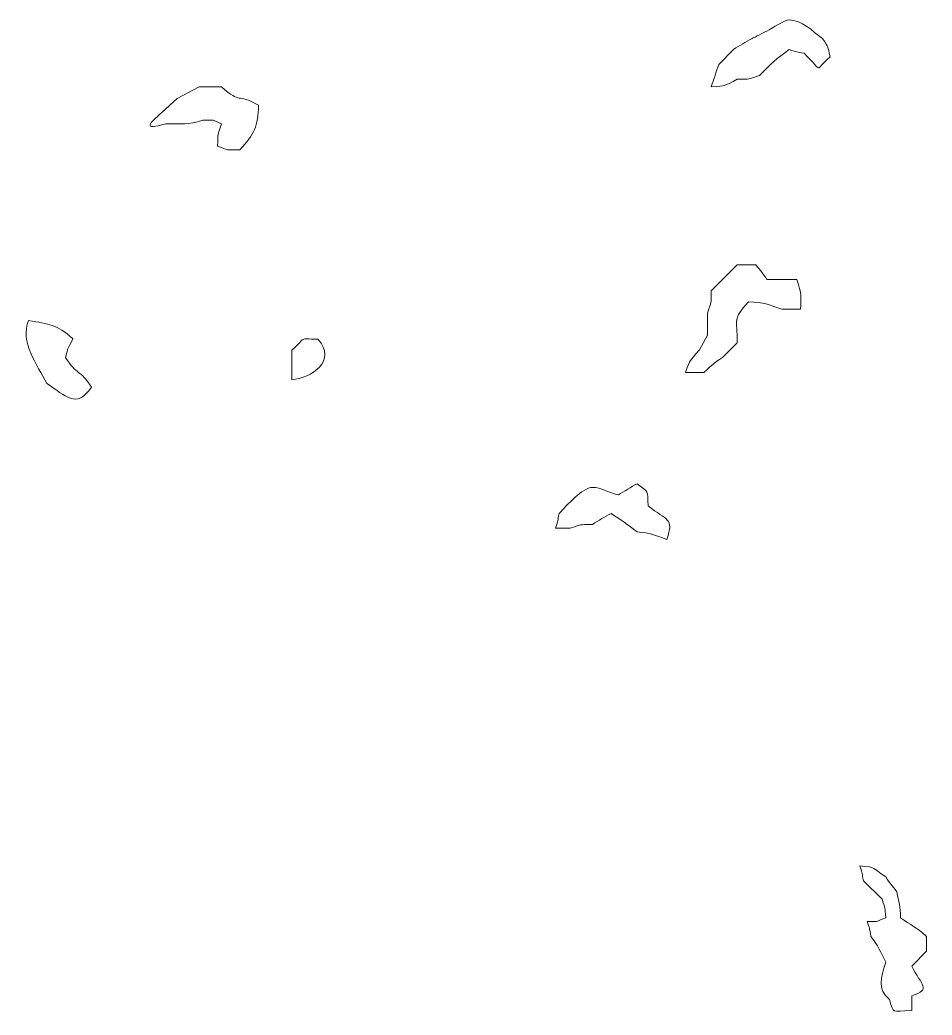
# Model space of a CAD drawing. Header units: millimetres. Extents: x -1760 to -1105, y 422 to 906.
# Drawn here: x -1229.28 to -1194.87, y 445.3 to 482.85 of the extents above; entities that cross this region are included whole.
import ezdxf

# ---------------------------------------------------------------- set-up
doc = ezdxf.new("R2010")
doc.units = ezdxf.units.MM
doc.header["$MEASUREMENT"] = 0
doc.layers.add('layer 1', color=7, linetype='Continuous')

msp = doc.modelspace()

# ---------------------------------------------------------------- linework, layer by layer
at = {"layer": 'layer 1', "color": 225, "lineweight": 0}
for points, knots in [([(-1198.9985, 482.1498), (-1198.7502, 481.7287), (-1198.816, 481.912), (-1198.7184, 481.4499), (-1198.7184, 481.4499), (-1199.3748, 480.923), (-1198.9064, 480.8321), (-1199.6986, 481.5897), (-1199.6986, 481.5897), (-1199.9993, 481.6529), (-1199.9394, 481.624), (-1200.2586, 481.7296), (-1200.2586, 481.7296), (-1200.7448, 481.4014), (-1200.9397, 481.1886), (-1201.3787, 480.7496), (-1201.3787, 480.7496), (-1201.8731, 480.5894), (-1201.6683, 480.6215), (-1202.2187, 480.6097), (-1202.2187, 480.6097), (-1202.6815, 480.3721), (-1202.6445, 480.3416), (-1203.1988, 480.3296), (-1203.1988, 480.3296), (-1203.1018, 480.6101), (-1203.0158, 480.8893), (-1202.9187, 481.1696), (-1202.9187, 481.1696), (-1202.9187, 481.1696), (-1202.3589, 481.7294), (-1202.3589, 481.7294), (-1202.3589, 481.7294), (-1202.1059, 481.8988), (-1201.9199, 482.0101), (-1201.6588, 482.1496), (-1201.6588, 482.1496), (-1201.5731, 482.1865), (-1201.1886, 482.387), (-1201.0989, 482.4295), (-1201.0989, 482.4295), (-1200.9092, 482.5313), (-1200.4287, 482.8495), (-1200.259, 482.8495), (-1200.259, 482.8495), (-1199.7658, 482.8495), (-1199.4141, 482.4302), (-1198.9989, 482.1496), (-1198.9989, 482.1496), (-1198.9989, 482.1496), (-1198.9985, 482.1498), (-1198.9985, 482.1498)], [0, 0, 0, 0, 0.0714286, 0.0714286, 0.0714286, 0.0714286, 0.1428571, 0.1428571, 0.1428571, 0.1428571, 0.2142857, 0.2142857, 0.2142857, 0.2142857, 0.2857143, 0.2857143, 0.2857143, 0.2857143, 0.3571429, 0.3571429, 0.3571429, 0.3571429, 0.4285714, 0.4285714, 0.4285714, 0.4285714, 0.5, 0.5, 0.5, 0.5, 0.5714286, 0.5714286, 0.5714286, 0.5714286, 0.6428571, 0.6428571, 0.6428571, 0.6428571, 0.7142857, 0.7142857, 0.7142857, 0.7142857, 0.7857143, 0.7857143, 0.7857143, 0.7857143, 0.8571429, 0.8571429, 0.8571429, 0.8571429, 1, 1, 1, 1]), ([(-1221.6797, 480.3291), (-1220.902, 479.6283), (-1221.1334, 480.1218), (-1220.2795, 479.6292), (-1220.2795, 479.6292), (-1220.2966, 478.8388), (-1220.4427, 478.5305), (-1220.9794, 477.9491), (-1220.9794, 477.9491), (-1221.555, 477.9491), (-1221.3405, 477.9031), (-1221.8194, 478.0891), (-1221.8194, 478.0891), (-1221.8077, 478.6396), (-1221.8397, 478.4345), (-1221.6795, 478.9291), (-1221.6795, 478.9291), (-1222.1265, 479.1064), (-1221.813, 479.0568), (-1222.3794, 479.069), (-1222.3794, 479.069), (-1222.983, 478.8734), (-1223.1194, 478.9291), (-1223.7796, 478.9291), (-1223.7796, 478.9291), (-1224.6804, 478.6564), (-1224.4038, 478.963), (-1223.9195, 479.3491), (-1223.9195, 479.3491), (-1223.9195, 479.3491), (-1223.3464, 479.8832), (-1223.3464, 479.8832), (-1223.3464, 479.8832), (-1223.3464, 479.8832), (-1222.5196, 480.3289), (-1222.5196, 480.3289), (-1222.5196, 480.3289), (-1222.5196, 480.3289), (-1221.6797, 480.3289), (-1221.6797, 480.3289), (-1221.6797, 480.3289), (-1221.6797, 480.3289), (-1221.6797, 480.3291), (-1221.6797, 480.3291)], [0, 0, 0, 0, 0.0833333, 0.0833333, 0.0833333, 0.0833333, 0.1666667, 0.1666667, 0.1666667, 0.1666667, 0.25, 0.25, 0.25, 0.25, 0.3333333, 0.3333333, 0.3333333, 0.3333333, 0.4166667, 0.4166667, 0.4166667, 0.4166667, 0.5, 0.5, 0.5, 0.5, 0.5833333, 0.5833333, 0.5833333, 0.5833333, 0.6666667, 0.6666667, 0.6666667, 0.6666667, 0.75, 0.75, 0.75, 0.75, 0.8333333, 0.8333333, 0.8333333, 0.8333333, 1, 1, 1, 1]), ([(-1203.6426, 470.402), (-1203.6426, 470.402), (-1203.3377, 470.9493), (-1203.3377, 470.9493), (-1203.3377, 470.9493), (-1203.3377, 470.9493), (-1203.3377, 471.7893), (-1203.3377, 471.7893), (-1203.3377, 471.7893), (-1203.1775, 472.2835), (-1203.2096, 472.0789), (-1203.1978, 472.6292), (-1203.1978, 472.6292), (-1203.1978, 472.6292), (-1202.2176, 473.6092), (-1202.2176, 473.6092), (-1202.2176, 473.6092), (-1202.2176, 473.6092), (-1201.5177, 473.6092), (-1201.5177, 473.6092), (-1201.5177, 473.6092), (-1201.3187, 473.3575), (-1201.2686, 473.305), (-1201.0977, 473.0494), (-1201.0977, 473.0494), (-1200.6594, 473.0494), (-1200.265, 473.0677), (-1199.9775, 473.0494), (-1199.9775, 473.0494), (-1199.773, 472.5225), (-1199.809, 472.3765), (-1199.8376, 471.9292), (-1199.8376, 471.9292), (-1199.8376, 471.9292), (-1200.5375, 471.9292), (-1200.5375, 471.9292), (-1200.5375, 471.9292), (-1201.0737, 472.1149), (-1201.1804, 472.1957), (-1201.7976, 472.2093), (-1201.7976, 472.2093), (-1202.4134, 471.5259), (-1202.2176, 471.6028), (-1202.2176, 470.669), (-1202.2176, 470.669), (-1202.2176, 470.669), (-1202.7776, 470.1092), (-1202.7776, 470.1092), (-1202.7776, 470.1092), (-1203.1188, 469.8809), (-1203.1496, 469.8518), (-1203.4775, 469.549), (-1203.4775, 469.549), (-1203.4775, 469.549), (-1204.1774, 469.549), (-1204.1774, 469.549), (-1204.1774, 469.549), (-1203.9391, 470.1129), (-1204.0684, 469.9007), (-1203.6423, 470.402), (-1203.6423, 470.402), (-1203.6423, 470.402), (-1203.6426, 470.402), (-1203.6426, 470.402)], [0, 0, 0, 0, 0.0588235, 0.0588235, 0.0588235, 0.0588235, 0.1176471, 0.1176471, 0.1176471, 0.1176471, 0.1764706, 0.1764706, 0.1764706, 0.1764706, 0.2352941, 0.2352941, 0.2352941, 0.2352941, 0.2941176, 0.2941176, 0.2941176, 0.2941176, 0.3529412, 0.3529412, 0.3529412, 0.3529412, 0.4117647, 0.4117647, 0.4117647, 0.4117647, 0.4705882, 0.4705882, 0.4705882, 0.4705882, 0.5294118, 0.5294118, 0.5294118, 0.5294118, 0.5882353, 0.5882353, 0.5882353, 0.5882353, 0.6470588, 0.6470588, 0.6470588, 0.6470588, 0.7058824, 0.7058824, 0.7058824, 0.7058824, 0.7647059, 0.7647059, 0.7647059, 0.7647059, 0.8235294, 0.8235294, 0.8235294, 0.8235294, 0.8823529, 0.8823529, 0.8823529, 0.8823529, 1, 1, 1, 1]), ([(-1227.2789, 470.8091), (-1227.4992, 470.3898), (-1227.4458, 470.535), (-1227.559, 470.1094), (-1227.559, 470.1094), (-1227.1311, 469.4253), (-1227.0069, 469.6735), (-1226.5789, 468.9891), (-1226.5789, 468.9891), (-1227.1516, 468.1453), (-1227.5546, 468.6686), (-1228.2589, 469.1292), (-1228.2589, 469.1292), (-1228.6412, 469.8437), (-1229.2788, 470.6853), (-1228.9589, 471.5092), (-1228.9589, 471.5092), (-1228.1579, 471.3578), (-1227.9146, 471.3822), (-1227.2788, 470.8091), (-1227.2788, 470.8091), (-1227.2788, 470.8091), (-1227.2789, 470.8091), (-1227.2789, 470.8091)], [0, 0, 0, 0, 0.1428571, 0.1428571, 0.1428571, 0.1428571, 0.2857143, 0.2857143, 0.2857143, 0.2857143, 0.4285714, 0.4285714, 0.4285714, 0.4285714, 0.5714286, 0.5714286, 0.5714286, 0.5714286, 0.7142857, 0.7142857, 0.7142857, 0.7142857, 1, 1, 1, 1]), ([(-1219.0191, 470.3879), (-1218.4211, 470.9269), (-1218.8238, 470.7907), (-1218.0389, 470.8077), (-1218.0389, 470.8077), (-1217.2975, 469.9651), (-1218.2945, 469.3393), (-1219.0191, 469.2678), (-1219.0191, 469.2678), (-1219.0191, 469.2678), (-1219.0191, 470.3879), (-1219.0191, 470.3879)], [0, 0, 0, 0, 0.25, 0.25, 0.25, 0.25, 0.5, 0.5, 0.5, 0.5, 1, 1, 1, 1]), ([(-1205.5783, 464.5087), (-1204.8916, 463.9518), (-1204.5785, 464.0668), (-1204.8784, 463.2486), (-1204.8784, 463.2486), (-1205.3363, 463.4072), (-1205.4813, 463.4888), (-1205.9985, 463.5285), (-1205.9985, 463.5285), (-1206.3523, 463.8155), (-1206.6128, 463.9894), (-1206.9787, 464.2286), (-1206.9787, 464.2286), (-1207.2471, 464.0877), (-1207.4212, 463.9769), (-1207.6786, 463.8086), (-1207.6786, 463.8086), (-1208.2291, 463.797), (-1208.0241, 463.8289), (-1208.5185, 463.6686), (-1208.5185, 463.6686), (-1208.5185, 463.6686), (-1209.0785, 463.6686), (-1209.0785, 463.6686), (-1209.0785, 463.6686), (-1208.9547, 464.0127), (-1209.0004, 463.9086), (-1208.9385, 464.2286), (-1208.9385, 464.2286), (-1208.6413, 464.5256), (-1208.0603, 465.2086), (-1207.6784, 465.2086), (-1207.6784, 465.2086), (-1207.3228, 465.2086), (-1207.1543, 465.0248), (-1206.6982, 464.9287), (-1206.6982, 464.9287), (-1206.4946, 465.0516), (-1206.2033, 465.2277), (-1205.9983, 465.3487), (-1205.9983, 465.3487), (-1205.528, 464.9841), (-1205.6266, 465.1359), (-1205.5783, 464.5087)], [0, 0, 0, 0, 0.0833333, 0.0833333, 0.0833333, 0.0833333, 0.1666667, 0.1666667, 0.1666667, 0.1666667, 0.25, 0.25, 0.25, 0.25, 0.3333333, 0.3333333, 0.3333333, 0.3333333, 0.4166667, 0.4166667, 0.4166667, 0.4166667, 0.5, 0.5, 0.5, 0.5, 0.5833333, 0.5833333, 0.5833333, 0.5833333, 0.6666667, 0.6666667, 0.6666667, 0.6666667, 0.75, 0.75, 0.75, 0.75, 0.8333333, 0.8333333, 0.8333333, 0.8333333, 1, 1, 1, 1]), ([(-1197.4578, 450.3675), (-1197.4578, 450.3675), (-1196.7579, 449.6674), (-1196.7579, 449.6674), (-1196.7579, 449.6674), (-1196.6217, 449.2566), (-1196.6519, 449.4101), (-1196.6178, 448.9677), (-1196.6178, 448.9677), (-1197.065, 448.7903), (-1196.7515, 448.84), (-1197.3179, 448.8277), (-1197.3179, 448.8277), (-1197.1941, 448.4837), (-1197.2398, 448.5878), (-1197.1778, 448.2678), (-1197.1778, 448.2678), (-1196.9059, 447.923), (-1196.7901, 447.6582), (-1196.6178, 447.2876), (-1196.6178, 447.2876), (-1196.8125, 446.6868), (-1196.9404, 446.2849), (-1196.4779, 445.8875), (-1196.4779, 445.8875), (-1196.4779, 445.8875), (-1196.4785, 445.8873), (-1196.4785, 445.8873), (-1196.4785, 445.8873), (-1196.2896, 445.2958), (-1196.4323, 445.4673), (-1195.6385, 445.4673), (-1195.6385, 445.4673), (-1195.6385, 445.4673), (-1195.6385, 446.0273), (-1195.6385, 446.0273), (-1195.6385, 446.0273), (-1195.6385, 446.0273), (-1195.638, 446.0275), (-1195.638, 446.0275), (-1195.638, 446.0275), (-1194.8698, 446.2725), (-1195.2783, 446.409), (-1195.638, 447.1476), (-1195.638, 447.1476), (-1195.638, 447.1476), (-1195.078, 447.7076), (-1195.078, 447.7076), (-1195.078, 447.7076), (-1195.078, 447.7076), (-1195.078, 448.2676), (-1195.078, 448.2676), (-1195.078, 448.2676), (-1195.5101, 448.6571), (-1195.6267, 448.6509), (-1196.0581, 448.9675), (-1196.0581, 448.9675), (-1196.068, 449.4039), (-1196.1236, 449.5533), (-1196.198, 449.9477), (-1196.198, 449.9477), (-1196.397, 450.1994), (-1196.4471, 450.2518), (-1196.618, 450.5076), (-1196.618, 450.5076), (-1197.1868, 450.8796), (-1196.9358, 450.8623), (-1197.5982, 450.9274), (-1197.5982, 450.9274), (-1197.48, 450.5986), (-1197.5204, 450.6647), (-1197.4581, 450.3675), (-1197.4581, 450.3675), (-1197.4581, 450.3675), (-1197.4578, 450.3675), (-1197.4578, 450.3675)], [0, 0, 0, 0, 0.05, 0.05, 0.05, 0.05, 0.1, 0.1, 0.1, 0.1, 0.15, 0.15, 0.15, 0.15, 0.2, 0.2, 0.2, 0.2, 0.25, 0.25, 0.25, 0.25, 0.3, 0.3, 0.3, 0.3, 0.35, 0.35, 0.35, 0.35, 0.4, 0.4, 0.4, 0.4, 0.45, 0.45, 0.45, 0.45, 0.5, 0.5, 0.5, 0.5, 0.55, 0.55, 0.55, 0.55, 0.6, 0.6, 0.6, 0.6, 0.65, 0.65, 0.65, 0.65, 0.7, 0.7, 0.7, 0.7, 0.75, 0.75, 0.75, 0.75, 0.8, 0.8, 0.8, 0.8, 0.85, 0.85, 0.85, 0.85, 0.9, 0.9, 0.9, 0.9, 1, 1, 1, 1])]:
    msp.add_open_spline(points, degree=3, knots=knots, dxfattribs=at)

doc.saveas('drawing.dxf')
